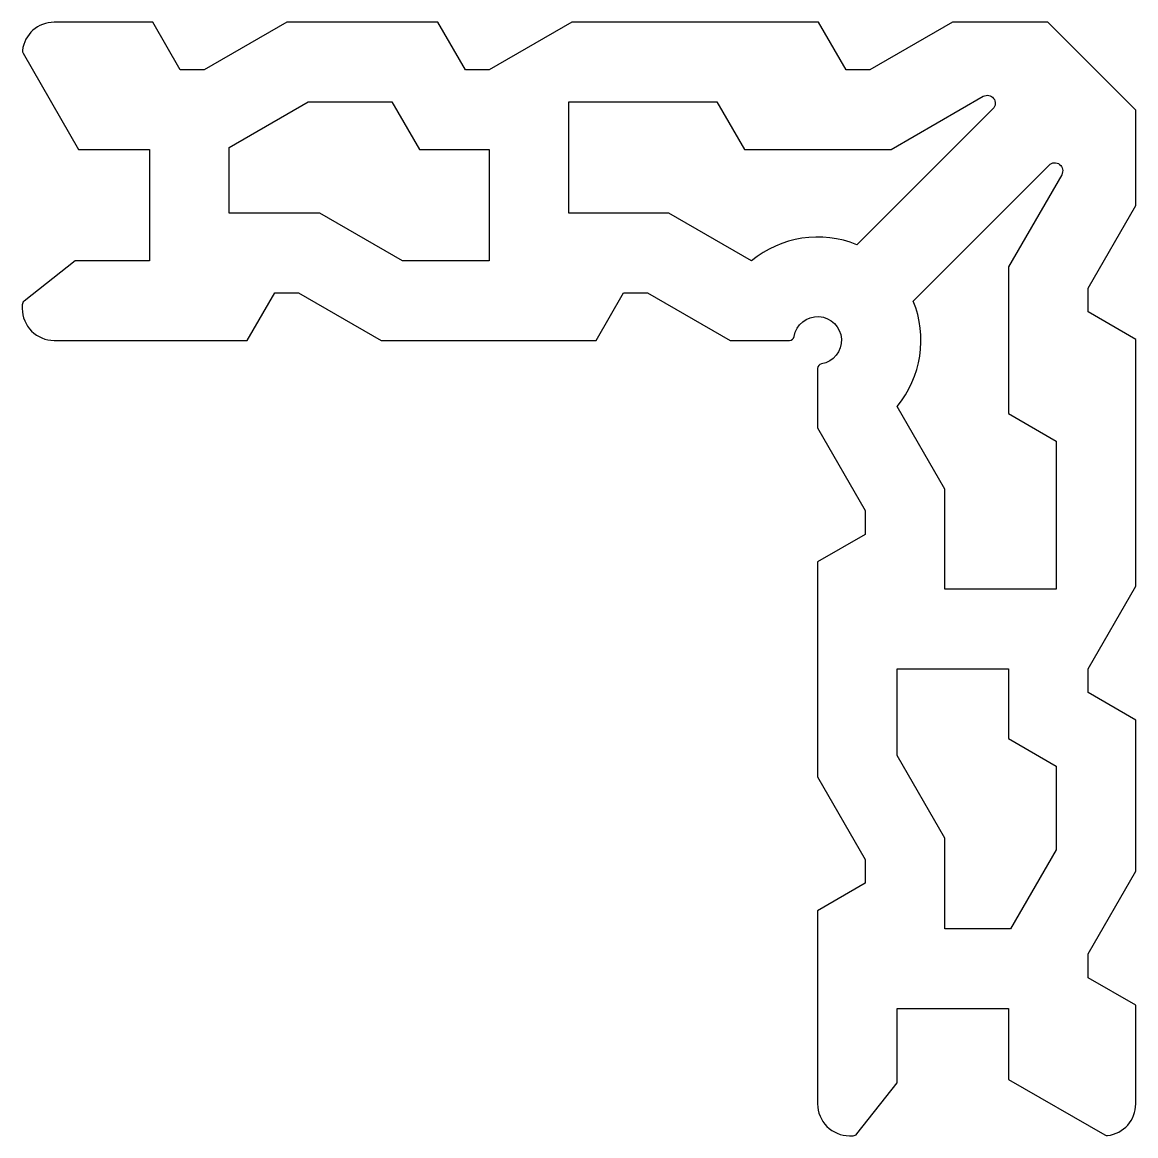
# Model space of a CAD drawing. Extents: x -417.9 to -347.9, y 173.7 to 243.7.
import ezdxf

# ---------------------------------------------------------------- set-up
doc = ezdxf.new("R2010")
doc.units = 0
doc.layers.get('0').update_dxf_attribs({"linetype": 'CONTINUOUS'})

msp = doc.modelspace()

# ---------------------------------------------------------------- linework, layer by layer
for points in [[(-347.921, 232.16), (-347.921, 238.16), (-353.438, 243.677), (-359.438, 243.677), (-364.635, 240.677), (-366.135, 240.677), (-367.867, 243.677), (-383.367, 243.677), (-388.563, 240.677), (-390.063, 240.677), (-391.795, 243.677), (-401.295, 243.677), (-406.491, 240.677), (-407.991, 240.677), (-409.723, 243.677), (-415.921, 243.677, 0.38046), (-417.908, 241.91, 0.161431), (-417.869, 241.725), (-414.378, 235.677), (-409.921, 235.677), (-409.921, 228.677), (-414.605, 228.677), (-417.807, 226.142, 0.229178), (-417.921, 225.907), (-417.921, 225.677, 0.414214), (-415.921, 223.677), (-403.778, 223.677), (-402.045, 226.677), (-400.545, 226.677), (-395.349, 223.677), (-381.849, 223.677), (-380.117, 226.677), (-378.617, 226.677), (-373.421, 223.677), (-369.696, 223.677, 0.365977), (-369.4, 223.927, -1.937711), (-367.671, 222.198, 0.365977), (-367.921, 221.902), (-367.921, 218.177), (-364.921, 212.981), (-364.921, 211.481), (-367.921, 209.749), (-367.921, 196.249), (-364.921, 191.053), (-364.921, 189.553), (-367.921, 187.82), (-367.921, 175.677, 0.414214), (-365.921, 173.677), (-365.691, 173.677, 0.229178), (-365.456, 173.791), (-362.921, 176.993), (-362.921, 181.677), (-355.921, 181.677), (-355.921, 177.22), (-349.873, 173.729, 0.161431), (-349.688, 173.69, 0.38046), (-347.921, 175.677), (-347.921, 181.875), (-350.921, 183.607), (-350.921, 185.107), (-347.921, 190.303), (-347.921, 199.803), (-350.921, 201.535), (-350.921, 203.035), (-347.921, 208.231), (-347.921, 223.731), (-350.921, 225.463), (-350.921, 226.963)], [(-356.899, 238.234), (-365.446, 229.687, 0.277926), (-372.077, 228.674), (-377.278, 231.677), (-383.563, 231.677), (-383.563, 238.677), (-374.253, 238.677), (-372.521, 235.677), (-363.295, 235.677), (-357.503, 239.021, -0.876976)], [(-353.364, 234.699, -0.876976), (-352.577, 234.095), (-355.921, 228.303), (-355.921, 219.077), (-352.921, 217.345), (-352.921, 208.035), (-359.921, 208.035), (-359.921, 214.32), (-362.924, 219.521, 0.277926), (-361.911, 226.152)]]:
    msp.add_lwpolyline(points, format="xyb", close=True)
for points in [[(-399.955, 238.677), (-394.682, 238.677), (-392.95, 235.677), (-388.563, 235.677), (-388.563, 228.677), (-394.01, 228.677), (-399.206, 231.677), (-404.921, 231.677), (-404.921, 235.81)], [(-359.921, 192.392), (-362.921, 197.588), (-362.921, 203.035), (-355.921, 203.035), (-355.921, 198.648), (-352.921, 196.916), (-352.921, 191.643), (-355.788, 186.677), (-359.921, 186.677)]]:
    msp.add_lwpolyline(points, close=True)

doc.saveas('drawing.dxf')
